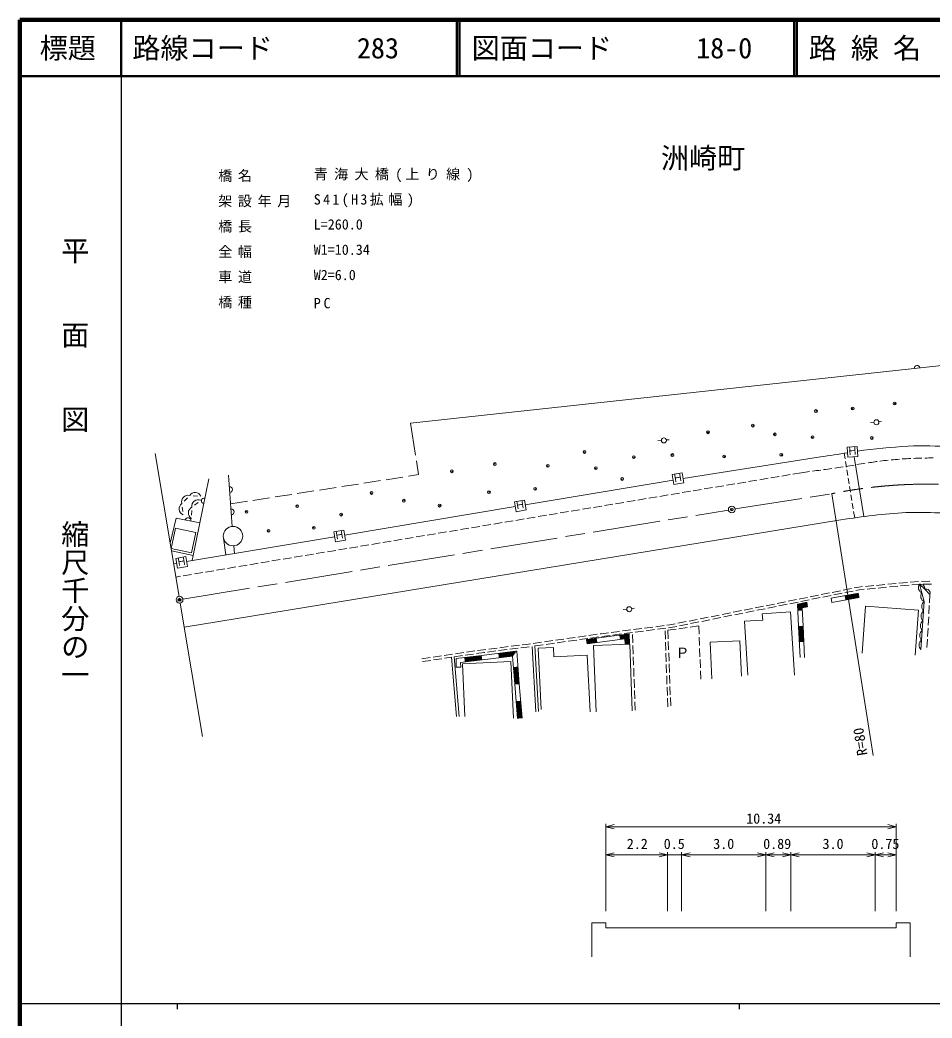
# Model space of a CAD drawing. Units: millimetres, scale not verified. Extents: x 40000 to 680000, y 20000 to 380000.
# Drawn here: x 40000 to 202316, y 202409 to 380000 of the extents above; entities that cross this region are included whole.
import ezdxf
from ezdxf.enums import TextEntityAlignment as Align

# ---------------------------------------------------------------- set-up
doc = ezdxf.new("R2010")
doc.units = ezdxf.units.MM
doc.header["$LTSCALE"] = 1000
doc.header["$PDMODE"] = 32
doc.header["$PDSIZE"] = 500
doc.linetypes.add('CHAIN', pattern=[18.5, 12, -1.5, 3.5, -1.5])
for name, color, linetype, lineweight in [('M-BGD', 7, 'Continuous', 13), ('M-BMK', 2, 'CHAIN', 13), ('M-STR-HTXT', 7, 'Continuous', 13), ('M-TTL', 2, 'Continuous', 140), ('M-TTL-BAND', 7, 'Continuous', 25), ('M-TTL-LINE', 7, 'Continuous', 50), ('M-TTL-TXT', 7, 'Continuous', 13), ('M-WORK', 1, 'Continuous', 13)]:
    doc.layers.add(name, color=color, linetype=linetype, lineweight=lineweight)
doc.layers.add('M-BMK-HTXT', color=7, linetype='Continuous')
doc.layers.add('M-OTRS', color=6, linetype='Continuous')
doc.styles.add('@ＭＳ ゴシック', font='')
doc.styles.add('ＭＳ ゴシック', font='')
doc.styles.get('@ＭＳ ゴシック').set_extended_font_data('@MS Gothic')
doc.styles.get('ＭＳ ゴシック').set_extended_font_data('MS Gothic')

msp = doc.modelspace()

# ---------------------------------------------------------------- linework, layer by layer
at = {"layer": 'M-BGD'}
for centre in [(166673, 292893), (68406, 276847)]:
    msp.add_circle(centre, 600, dxfattribs=at)
msp.add_point((166673, 292893), dxfattribs=at)
at = {"layer": 'M-BMK'}
for p, q in [((167265, 292987), (184487, 295706)), ((68999, 276944), (166080, 292797))]:
    msp.add_line(p, q, dxfattribs=at)
msp.add_arc((201429, 212276), 85133, 88.62402, 101.47907, dxfattribs=at)
at = {"layer": 'M-OTRS'}
msp.add_point((68406, 276847), dxfattribs=at)
at = {"layer": 'M-TTL'}
for p, q in [((40000, 380000), (40000, 20000)), ((680000, 380000), (40000, 380000))]:
    msp.add_line(p, q, dxfattribs=at)
at = {"layer": 'M-TTL-BAND'}
for p, q in [((58000, 370000), (58000, 20000)), ((40000, 205000), (579000, 205000)), ((68000, 205000), (68000, 204000)), ((168000, 205000), (168000, 204000))]:
    msp.add_line(p, q, dxfattribs=at)
at = {"layer": 'M-TTL-LINE'}
for p, q in [((58000, 380000), (58000, 370000)), ((117750, 380000), (117750, 370000)), ((118250, 380000), (118250, 370000)), ((177750, 380000), (177750, 370000)), ((178250, 380000), (178250, 370000)), ((40000, 370000), (680000, 370000))]:
    msp.add_line(p, q, dxfattribs=at)
at = {"layer": 'M-WORK'}
for p, q in [((225711, 320848), (109500, 308244)), ((109500, 308244), (110388, 302540)), ((191956, 308436), (191337, 308383)), ((193328, 308552), (192843, 308511)), ((154142, 305227), (153521, 305189)), ((155515, 305313), (155030, 305283)), ((64060, 302884), (68308, 277439)), ((158001, 298409), (182476, 302244)), ((186680, 302898), (186840, 301911)), ((188429, 302263), (190160, 291632)), ((110542, 301551), (110924, 299096)), ((186921, 301418), (187081, 300431)), ((73591, 298361), (72012, 290523)), ((77792, 289885), (77131, 299011)), ((105169, 298200), (108133, 298661)), ((109121, 298815), (110924, 299096)), ((173132, 298442), (171652, 298195)), ((175105, 298770), (173625, 298524)), ((177077, 299099), (175598, 298852)), ((179050, 299428), (177571, 299181)), ((187162, 299937), (187322, 298950)), ((187402, 298457), (187563, 297470)), ((93312, 296354), (96276, 296816)), ((97264, 296969), (100228, 297431)), ((101216, 297584), (104181, 298046)), ((129909, 293713), (156226, 298113)), ((163268, 296798), (161788, 296551)), ((165241, 297127), (163761, 296880)), ((167213, 297455), (165734, 297209)), ((169186, 297784), (167707, 297538)), ((171159, 298113), (169679, 297866)), ((187643, 296976), (187804, 295989)), ((69237, 294368), (69789, 294946)), ((70803, 295341), (71601, 295290)), ((81454, 294509), (84419, 294970)), ((85407, 295124), (88371, 295585)), ((89359, 295739), (92324, 296200)), ((151431, 294826), (149951, 294579)), ((153404, 295154), (151924, 294908)), ((155377, 295483), (153897, 295237)), ((157349, 295812), (155870, 295565)), ((159322, 296141), (157843, 295894)), ((161295, 296469), (159815, 296223)), ((184477, 295705), (191856, 249099)), ((187884, 295496), (188045, 294509)), ((68975, 292543), (68888, 293338)), ((71076, 293672), (71707, 294163)), ((77502, 293893), (80466, 294355)), ((97764, 288339), (128134, 293416)), ((141567, 293182), (140087, 292936)), ((143540, 293511), (142060, 293264)), ((145513, 293840), (144033, 293593)), ((147485, 294168), (146006, 293922)), ((149458, 294497), (147979, 294251)), ((188125, 294015), (188286, 293028)), ((67824, 291347), (66732, 286878)), ((72012, 290523), (67824, 291347)), ((70549, 291905), (70579, 292705)), ((131703, 291539), (130223, 291292)), ((133676, 291867), (132196, 291621)), ((135649, 292196), (134169, 291950)), ((137621, 292525), (136142, 292278)), ((139594, 292854), (138115, 292607)), ((188366, 292535), (188548, 291415)), ((67689, 289593), (66923, 285970)), ((67689, 289593), (71312, 288827)), ((186110, 291048), (69219, 271978)), ((72012, 290523), (70659, 283807)), ((119866, 289567), (118387, 289320)), ((121839, 289895), (120359, 289649)), ((123812, 290224), (122332, 289977)), ((125785, 290553), (124305, 290306)), ((127757, 290881), (126278, 290635)), ((129730, 291210), (128251, 290964)), ((69653, 283639), (95988, 288042)), ((70546, 285204), (71312, 288827)), ((76225, 287811), (76657, 284810)), ((110002, 287923), (108523, 287676)), ((111975, 288252), (110495, 288005)), ((113948, 288580), (112468, 288334)), ((115921, 288909), (114441, 288663)), ((117893, 289238), (116414, 288991)), ((66923, 285970), (70546, 285204)), ((78057, 286439), (78169, 285063)), ((98165, 285951), (96686, 285704)), ((100138, 286279), (98658, 286033)), ((102111, 286608), (100631, 286362)), ((104084, 286937), (102604, 286690)), ((106057, 287266), (104577, 287019)), ((108029, 287594), (106550, 287348)), ((66958, 285523), (70840, 284702)), ((88301, 284307), (86822, 284061)), ((90274, 284636), (88794, 284389)), ((92247, 284965), (90767, 284718)), ((94220, 285293), (92740, 285047)), ((96192, 285622), (94713, 285376)), ((67337, 283252), (67878, 283342)), ((78437, 282664), (76958, 282417)), ((80410, 282992), (78930, 282746)), ((82383, 283321), (80903, 283075)), ((84356, 283650), (82876, 283403)), ((86328, 283979), (84849, 283732)), ((68573, 281020), (67733, 280880)), ((70546, 281349), (69066, 281102)), ((72519, 281678), (71039, 281431)), ((74492, 282006), (73012, 281760)), ((76464, 282335), (74985, 282089)), ((186520, 278542), (187990, 278841)), ((188480, 278940), (189293, 279105)), ((189293, 279105), (189960, 279167)), ((190458, 279214), (191952, 279353)), ((190755, 278739), (192248, 278878)), ((192450, 279399), (193943, 279539)), ((192746, 278925), (194240, 279064)), ((194441, 279585), (195935, 279724)), ((194738, 279111), (196231, 279250)), ((196432, 279771), (197926, 279910)), ((196729, 279296), (198223, 279435)), ((198424, 279956), (199917, 280096)), ((198720, 279482), (200098, 279610)), ((200098, 279610), (200214, 279611)), ((200098, 279610), (200513, 278064)), ((201019, 278704), (200098, 279610)), ((200417, 280113), (201917, 280128)), ((200714, 279616), (202214, 279631)), ((178861, 276988), (180150, 277249)), ((180640, 277349), (182110, 277647)), ((180929, 276919), (182399, 277214)), ((182600, 277746), (184070, 278045)), ((182890, 277312), (184360, 277607)), ((184359, 277125), (189222, 278034)), ((184359, 277125), (184506, 276339)), ((184506, 276339), (189369, 277248)), ((184560, 278144), (186030, 278443)), ((184851, 277705), (186321, 278000)), ((186805, 277501), (189236, 277956)), ((186812, 278098), (188282, 278393)), ((186819, 277423), (189251, 277877)), ((186834, 277344), (189266, 277798)), ((186849, 277265), (189280, 277720)), ((186864, 277187), (189295, 277641)), ((186878, 277108), (189310, 277563)), ((186893, 277029), (189324, 277484)), ((186908, 276951), (189339, 277405)), ((186922, 276872), (189354, 277327)), ((188773, 278491), (189367, 278610)), ((189367, 278610), (190257, 278693)), ((200513, 278064), (200929, 276518)), ((201940, 277798), (201019, 278704)), ((201940, 277798), (201856, 276300)), ((68505, 276255), (72474, 252483)), ((149349, 275315), (148865, 275266)), ((168872, 274998), (170343, 275291)), ((170834, 275389), (172305, 275682)), ((172795, 275779), (174266, 276072)), ((173085, 275348), (174555, 275642)), ((174757, 276170), (176228, 276463)), ((175046, 275740), (176516, 276035)), ((176718, 276561), (178189, 276854)), ((177007, 276133), (178477, 276428)), ((178389, 276025), (180004, 276378)), ((178567, 272104), (178389, 276025)), ((178472, 275961), (180021, 276299)), ((178520, 274894), (178472, 275961)), ((178555, 275897), (180038, 276221)), ((178600, 274897), (178555, 275897)), ((178638, 275833), (180055, 276143)), ((178680, 274901), (178638, 275833)), ((178680, 276951), (178861, 276988)), ((178721, 275770), (180072, 276065)), ((178760, 274904), (178721, 275770)), ((178804, 275706), (180089, 275987)), ((178840, 274908), (178804, 275706)), ((178887, 275642), (180106, 275909)), ((178920, 274912), (178887, 275642)), ((178968, 276526), (180438, 276821)), ((178970, 275578), (180124, 275830)), ((179000, 274915), (178970, 275578)), ((179053, 275515), (180141, 275752)), ((179080, 274919), (179053, 275515)), ((179136, 275451), (180158, 275674)), ((179160, 274923), (179136, 275451)), ((179219, 275387), (180175, 275596)), ((179366, 272140), (179219, 275387)), ((180004, 276378), (180175, 275596)), ((189893, 267354), (190491, 275681)), ((190491, 275681), (199887, 275006)), ((200929, 276518), (200812, 274804)), ((201828, 275801), (201745, 274304)), ((147979, 275177), (147361, 275115)), ((161026, 273435), (162498, 273728)), ((162988, 273826), (164459, 274119)), ((163279, 273383), (164750, 273678)), ((164949, 274217), (166420, 274510)), ((165240, 273776), (166711, 274071)), ((166911, 274607), (168382, 274900)), ((167201, 274169), (168672, 274464)), ((169162, 274562), (170633, 274856)), ((171123, 274955), (172594, 275249)), ((177146, 274658), (172107, 274352)), ((172176, 273218), (172107, 274352)), ((177146, 274658), (177828, 263424)), ((199887, 275006), (199308, 266948)), ((200812, 274804), (200695, 273089)), ((201717, 273804), (201634, 272307)), ((149185, 271535), (150673, 271726)), ((151169, 271790), (152656, 271981)), ((153152, 272045), (154640, 272236)), ((153448, 271579), (154936, 271770)), ((155136, 272300), (155677, 272370)), ((155432, 271834), (155758, 271876)), ((155677, 272370), (156613, 272556)), ((155758, 271876), (156906, 272106)), ((157103, 272654), (158575, 272947)), ((157276, 271690), (158761, 271900)), ((157396, 272204), (158867, 272499)), ((159065, 273045), (160536, 273338)), ((159256, 271969), (160741, 272179)), ((159357, 272597), (160828, 272892)), ((160799, 272187), (160856, 270689)), ((161318, 272990), (162789, 273285)), ((168955, 273023), (172176, 273218)), ((168955, 273023), (169538, 263424)), ((178820, 266532), (178567, 272104)), ((178773, 269322), (178647, 272108)), ((178853, 269325), (178727, 272111)), ((178933, 269329), (178807, 272115)), ((179013, 269332), (178886, 272118)), ((179093, 269336), (178966, 272122)), ((179173, 269340), (179046, 272126)), ((179253, 269343), (179126, 272129)), ((179333, 269347), (179206, 272133)), ((179412, 269351), (179286, 272137)), ((179619, 266568), (179366, 272140)), ((200695, 273089), (200577, 271375)), ((201606, 271807), (201522, 270310)), ((137294, 269921), (138779, 270133)), ((139274, 270203), (140759, 270414)), ((139569, 269740), (141054, 269951)), ((140815, 269771), (148407, 270778)), ((141254, 270485), (142739, 270696)), ((141549, 270022), (143035, 270233)), ((142554, 270002), (142659, 269209)), ((143234, 270767), (143403, 270791)), ((143403, 270791), (144722, 270960)), ((143530, 270303), (145017, 270494)), ((145218, 271024), (146705, 271216)), ((145513, 270558), (147001, 270750)), ((146748, 270558), (146853, 269765)), ((146758, 270478), (148331, 270687)), ((146769, 270399), (148255, 270596)), ((146779, 270320), (148178, 270505)), ((146790, 270241), (148102, 270415)), ((146800, 270161), (148026, 270324)), ((146811, 270082), (147949, 270233)), ((146821, 270003), (147873, 270142)), ((146832, 269923), (147796, 270051)), ((146842, 269844), (147720, 269960)), ((147201, 271279), (148689, 271471)), ((147497, 270813), (148985, 271005)), ((147720, 269960), (147759, 268988)), ((147796, 270051), (147839, 268991)), ((147873, 270142), (147919, 268994)), ((147949, 270233), (147999, 268997)), ((148026, 270324), (148079, 269000)), ((148102, 270415), (148159, 269004)), ((148178, 270505), (148239, 269007)), ((148255, 270596), (148319, 269010)), ((148331, 270687), (148399, 269013)), ((148407, 270778), (148479, 269017)), ((149072, 269182), (149023, 270681)), ((149481, 271069), (150968, 271260)), ((151464, 271324), (152952, 271515)), ((154865, 269803), (154813, 271303)), ((155296, 271410), (156781, 271620)), ((155296, 271410), (155353, 269911)), ((160875, 270189), (160933, 268690)), ((200577, 271375), (200460, 269661)), ((123419, 268062), (124907, 268248)), ((125403, 268310), (126892, 268497)), ((127175, 268028), (128663, 268214)), ((127388, 268559), (128876, 268745)), ((129159, 268276), (130190, 268405)), ((129372, 268807), (130124, 268901)), ((130124, 268901), (130859, 269005)), ((130190, 268405), (130647, 268470)), ((131142, 268540), (131152, 268542)), ((131798, 256896), (131152, 268542)), ((131354, 269076), (132839, 269287)), ((131649, 268613), (133134, 268824)), ((132298, 256923), (131649, 268613)), ((134952, 268345), (132195, 268204)), ((132195, 268204), (132751, 257311)), ((133334, 269358), (134819, 269569)), ((133629, 268895), (135114, 269106)), ((135036, 266698), (134952, 268345)), ((135314, 269639), (136799, 269851)), ((135609, 269176), (137094, 269388)), ((137589, 269458), (139074, 269670)), ((140815, 269771), (140920, 268978)), ((140826, 269692), (142564, 269922)), ((140836, 269613), (142575, 269843)), ((140847, 269533), (142585, 269764)), ((140857, 269454), (142596, 269685)), ((140868, 269375), (142606, 269605)), ((140878, 269296), (142617, 269526)), ((140889, 269216), (142627, 269447)), ((140899, 269137), (142638, 269367)), ((140910, 269058), (142648, 269288)), ((140920, 268978), (147644, 269870)), ((148506, 268939), (142072, 268697)), ((142516, 256922), (142072, 268697)), ((147644, 269870), (147680, 268984)), ((147680, 268984), (148479, 269017)), ((148506, 268939), (148955, 257048)), ((149138, 267183), (149089, 268682)), ((154935, 267805), (154883, 269304)), ((155372, 269411), (155430, 267912)), ((160952, 268190), (161009, 266691)), ((162814, 269262), (168130, 269497)), ((163102, 262754), (162814, 269262)), ((168130, 269497), (168407, 263221)), ((200460, 269661), (200343, 267946)), ((201494, 269811), (201411, 268313)), ((111545, 266328), (113029, 266548)), ((113523, 266621), (115007, 266840)), ((115502, 266914), (116986, 267133)), ((115575, 266419), (116773, 266596)), ((117676, 256046), (116773, 266596)), ((117268, 266669), (118752, 266889)), ((118174, 256089), (117268, 266669)), ((117480, 267206), (118964, 267426)), ((117616, 266364), (122132, 266928)), ((119118, 266471), (122142, 266848)), ((119128, 266392), (122152, 266769)), ((119138, 266312), (122162, 266690)), ((119148, 266233), (122172, 266610)), ((119158, 266154), (122181, 266531)), ((119168, 266074), (122191, 266452)), ((119247, 266962), (120730, 267181)), ((119459, 267499), (120943, 267718)), ((121225, 267254), (122535, 267448)), ((121437, 267791), (122467, 267943)), ((122132, 266928), (128179, 267683)), ((122231, 266134), (127670, 266813)), ((122467, 267943), (122923, 268000)), ((122535, 267448), (122709, 267470)), ((123206, 267532), (124694, 267718)), ((125165, 267226), (128189, 267603)), ((125175, 267146), (128199, 267524)), ((125185, 267067), (128182, 267441)), ((125190, 267780), (126679, 267966)), ((125195, 266988), (128108, 267351)), ((125205, 266908), (128035, 267261)), ((125215, 266829), (127962, 267172)), ((125225, 266750), (127889, 267082)), ((125235, 266670), (127816, 266992)), ((125245, 266591), (127743, 266902)), ((127670, 266813), (128067, 261795)), ((128179, 267683), (128401, 267710)), ((128401, 267710), (128865, 261858)), ((135036, 266698), (140956, 267000)), ((140956, 267000), (141472, 256887)), ((149204, 265184), (149155, 266683)), ((155004, 265806), (154952, 267305)), ((155449, 267413), (155506, 265914)), ((111618, 265834), (113102, 266053)), ((113596, 266126), (115080, 266346)), ((117634, 264821), (117616, 266364)), ((117634, 264821), (118434, 264830)), ((118424, 265659), (122231, 266134)), ((118434, 264830), (118424, 265659)), ((118753, 265449), (127370, 265843)), ((119183, 256034), (118753, 265449)), ((119178, 265995), (122201, 266372)), ((119188, 265915), (122211, 266293)), ((119197, 265836), (122221, 266213)), ((127370, 265843), (127832, 255751)), ((127906, 264839), (128147, 261801)), ((127986, 264845), (128227, 261807)), ((128066, 264851), (128306, 261814)), ((128145, 264858), (128386, 261820)), ((128225, 264864), (128466, 261826)), ((128305, 264870), (128546, 261833)), ((128385, 264877), (128625, 261839)), ((128464, 264883), (128705, 261845)), ((128544, 264889), (128785, 261852)), ((149270, 263185), (149221, 264685)), ((155074, 263807), (155022, 265306)), ((155525, 265414), (155583, 263915)), ((161028, 266192), (161086, 264693)), ((155143, 261808), (155091, 263307)), ((155602, 263416), (155659, 261917)), ((161105, 264193), (161162, 262694)), ((128067, 261795), (128549, 255720)), ((128865, 261858), (129346, 255783)), ((149336, 261186), (149287, 262686)), ((155213, 259809), (155161, 261309)), ((155679, 261417), (155736, 259918)), ((149402, 259188), (149353, 260687)), ((155282, 257811), (155230, 259310)), ((155755, 259419), (155810, 257987)), ((128388, 258764), (128628, 255726)), ((128467, 258770), (128708, 255732)), ((128547, 258776), (128788, 255739)), ((128627, 258783), (128868, 255745)), ((128707, 258789), (128947, 255751)), ((128786, 258795), (129027, 255758)), ((128866, 258802), (129107, 255764)), ((128946, 258808), (129187, 255770)), ((129026, 258814), (129266, 255777)), ((149468, 257189), (149419, 258688)), ((144246, 221443), (144246, 236943)), ((144246, 236443), (145746, 236818)), ((144246, 236443), (195946, 236443)), ((144246, 236443), (145746, 236068)), ((195946, 236443), (194446, 236818)), ((195946, 236443), (194446, 236068)), ((195946, 221443), (195946, 236943)), ((144246, 231443), (145746, 231818)), ((144246, 231443), (155246, 231443)), ((144246, 231443), (145746, 231068)), ((155246, 231443), (153746, 231818)), ((155246, 231443), (153746, 231068)), ((155246, 221443), (155246, 231943)), ((155246, 231443), (157746, 231443)), ((157746, 221443), (157746, 231943)), ((157746, 231443), (159246, 231818)), ((157746, 231443), (172746, 231443)), ((157746, 231443), (159246, 231068)), ((172746, 231443), (171246, 231818)), ((172746, 231443), (171246, 231068)), ((172746, 221443), (172746, 231943)), ((172746, 231443), (174246, 231818)), ((172746, 231443), (177196, 231443)), ((172746, 231443), (174246, 231068)), ((177196, 231443), (175696, 231818)), ((177196, 231443), (175696, 231068)), ((177196, 221443), (177196, 231943)), ((177196, 231443), (178696, 231818)), ((177196, 231443), (192196, 231443)), ((177196, 231443), (178696, 231068)), ((192196, 231443), (190696, 231818)), ((192196, 231443), (190696, 231068)), ((192196, 221443), (192196, 231943)), ((192196, 231443), (193696, 231818)), ((192196, 231443), (195946, 231443)), ((192196, 231443), (193696, 231068)), ((195946, 231443), (194446, 231818)), ((195946, 231443), (194446, 231068)), ((141746, 213323), (141746, 219338)), ((141746, 219338), (144246, 219338)), ((144246, 218443), (144246, 219338)), ((144246, 218443), (195946, 218443)), ((195946, 218443), (195946, 219338)), ((198446, 219338), (195946, 219338)), ((198446, 213323), (198446, 219338))]:
    msp.add_line(p, q, dxfattribs=at)
for points in [[(187195, 303982), (188991, 304106), (189115, 302310), (187320, 302186)], [(156056, 299109), (157831, 299411), (158133, 297637), (156358, 297335)], [(127987, 294280), (129762, 294582), (130064, 292808), (128289, 292506)], [(95838, 288927), (97612, 289229), (97914, 287454), (96140, 287152)], [(67731, 284202), (69506, 284504), (69808, 282730), (68033, 282428)]]:
    msp.add_lwpolyline(points, close=True, dxfattribs=at)
for centre, radius in [((192405, 308406), 450), ((154590, 305188), 450), ((77917, 288161), 1728), ((148429, 275154), 450)]:
    msp.add_circle(centre, radius, dxfattribs=at)
for centre, radius, start, end in [((199660, 318022), 500, 6.1897, 186.1897), ((210853, 131625), 173042, 94.23961, 97.23921), ((200463, 212909), 91316, 81.82392, 91.50734), ((162403, 445064), 144224, 278.0001, 279.9257), ((202263, 225856), 76205, 92.81413, 93.94192), ((202263, 225856), 76205, 91.31041, 92.4382), ((202263, 225856), 76205, 89.80669, 90.93448), ((105256, 837184), 542796, 278.23588, 278.39422), ((105256, 837184), 542796, 278.447, 278.60533), ((105256, 837184), 542796, 278.65811, 278.81644), ((105256, 837184), 542796, 278.86922, 279.02756), ((105256, 837184), 542796, 279.08034, 279.20724), ((202263, 225856), 76205, 97.3253, 97.65878), ((202263, 225856), 76205, 95.82157, 96.94937), ((202263, 225856), 76205, 94.31785, 95.44564), ((105256, 837184), 542796, 277.81366, 277.97199), ((105256, 837184), 542796, 278.02477, 278.1831), ((77317, 296443), 500, 274.1417, 94.1417), ((69898, 294289), 1133, 74.36522, 198.22024), ((71167, 294783), 1133, 24.36522, 148.22024), ((72802, 294442), 500, 78.61211, 258.61211), ((69462, 292999), 1133, 124.36522, 248.22024), ((71097, 292285), 1133, 115.89965, 239.75468), ((71719, 293496), 1133, 65.89965, 189.75468), ((69918, 290935), 500, 348.8767, 168.8767), ((77606, 292453), 500, 274.1417, 94.1417), ((206366, 164958), 127706, 93.90607, 99.12626), ((199005, 149516), 142858, 85.83586, 90.53682), ((200886, 278993), 1001, 141.94196, 248.14731), ((200294, 278843), 738, 349.14715, 101.79056), ((201302, 277447), 1001, 141.94196, 248.14731), ((201254, 278022), 722, 341.93651, 109.00121), ((201591, 275612), 1123, 126.15719, 226.0183), ((201474, 273897), 1123, 126.15719, 226.0183), ((201357, 272183), 1123, 126.15719, 226.0183), ((201240, 270469), 1123, 126.15719, 226.0183), ((201122, 268754), 1123, 126.15719, 226.0183)]:
    msp.add_arc(centre, radius, start, end, dxfattribs=at)
for p in [(188193, 310852), (195655, 311750), (181658, 310410), (170428, 307822), (162445, 306629), (174336, 306270), (181032, 305757), (191611, 305624), (140457, 303136), (149262, 302203), (156107, 302590), (165333, 302314), (175485, 302610), (124498, 300983), (133935, 300662), (142473, 300248), (116860, 299698), (147156, 298327), (131700, 296556), (102558, 295839), (123470, 295980), (89318, 293501), (108322, 294465), (114688, 293589), (80306, 292489), (97167, 291986), (92293, 289642), (84222, 289094)]:
    msp.add_point(p, dxfattribs=at)

# ---------------------------------------------------------------- texts
at = {"layer": 'M-BMK-HTXT', "style": 'ＭＳ ゴシック'}
msp.add_text('洲崎町', height=3666, dxfattribs=at).set_placement((154078, 352505), align=Align.BOTTOM_LEFT)
at = {"layer": 'M-STR-HTXT', "style": 'ＭＳ ゴシック'}
for s, p in [('L=260.0', (92283, 342164)), ('W1=10.34', (92283, 337664)), ('W2=6.0', (92283, 333164))]:
    msp.add_text(s, height=1833, dxfattribs=at).set_placement(p, align=Align.BOTTOM_LEFT)
at = {"layer": 'M-STR-HTXT', "char_height": 1833, "attachment_point": 7, "style": 'ＭＳ ゴシック'}
for s, insert in [('\\T1.4;橋名', (75283, 351164)), ('\\T1.45;青海大橋(上り線)', (92283, 351164)), ('\\T1.4;架設年月', (75283, 346664)), ('\\T1.33;S41(H3拡幅)', (92283, 346664)), ('\\T1.4;橋長', (75283, 342164)), ('\\T1.4;全幅', (75283, 337664)), ('\\T1.4;車道', (75283, 333164)), ('\\T1.4;橋種', (75283, 328664)), ('\\T1.4;PC', (92283, 328664))]:
    msp.add_mtext(s, dxfattribs=dict(at, insert=insert))
at = {"layer": 'M-TTL-BAND', "style": '@ＭＳ ゴシック'}
for s, p in [('平\u3000\u3000面\u3000\u3000図', (49777, 306475)), ('縮尺千分の一', (49777, 261030))]:
    msp.add_text(s, height=3666, rotation=270, dxfattribs=at).set_placement(p, align=Align.MIDDLE_RIGHT)
at = {"layer": 'M-TTL-TXT', "style": 'ＭＳ ゴシック'}
msp.add_text('標題', height=3666, dxfattribs=at).set_placement((48500, 375000), align=Align.MIDDLE_CENTER)
for s, p in [('路線コード      283', (60000, 375000)), ('図面コード      18-0', (120380, 375000)), ('路 線 名      一般県道青海島線', (180380, 375000))]:
    msp.add_text(s, height=3666, dxfattribs=at).set_placement(p, align=Align.MIDDLE_LEFT)
at = {"layer": 'M-WORK', "style": 'ＭＳ ゴシック'}
for s, height, rotation, p in [('Ｈ', 1320, 3.965, (187320, 302186)), ('Ｈ', 1320, 9.657, (156358, 297335)), ('Ｈ', 1320, 9.657, (128289, 292506)), ('Ｈ', 1320, 9.657, (96140, 287152)), ('Ｈ', 1320, 9.657, (68033, 282428)), ('R=80', 1833, 98.998, (191376, 249340))]:
    msp.add_text(s, height=height, rotation=rotation, dxfattribs=at).set_placement(p, align=Align.BOTTOM_LEFT)
for s, p in [('Ｐ', (156641, 265949)), ('10.34', (169246, 236443)), ('2.2', (147996, 231943)), ('0.89', (172264, 231943))]:
    msp.add_text(s, height=1833, dxfattribs=at).set_placement(p, align=Align.BOTTOM_LEFT)
for s, p in [('0.5', (156435, 231943)), ('3.0', (165246, 231943)), ('3.0', (184696, 231943)), ('0.75', (194006, 231943))]:
    msp.add_text(s, height=1833, dxfattribs=at).set_placement(p, align=Align.BOTTOM_CENTER)

doc.saveas('drawing.dxf')
